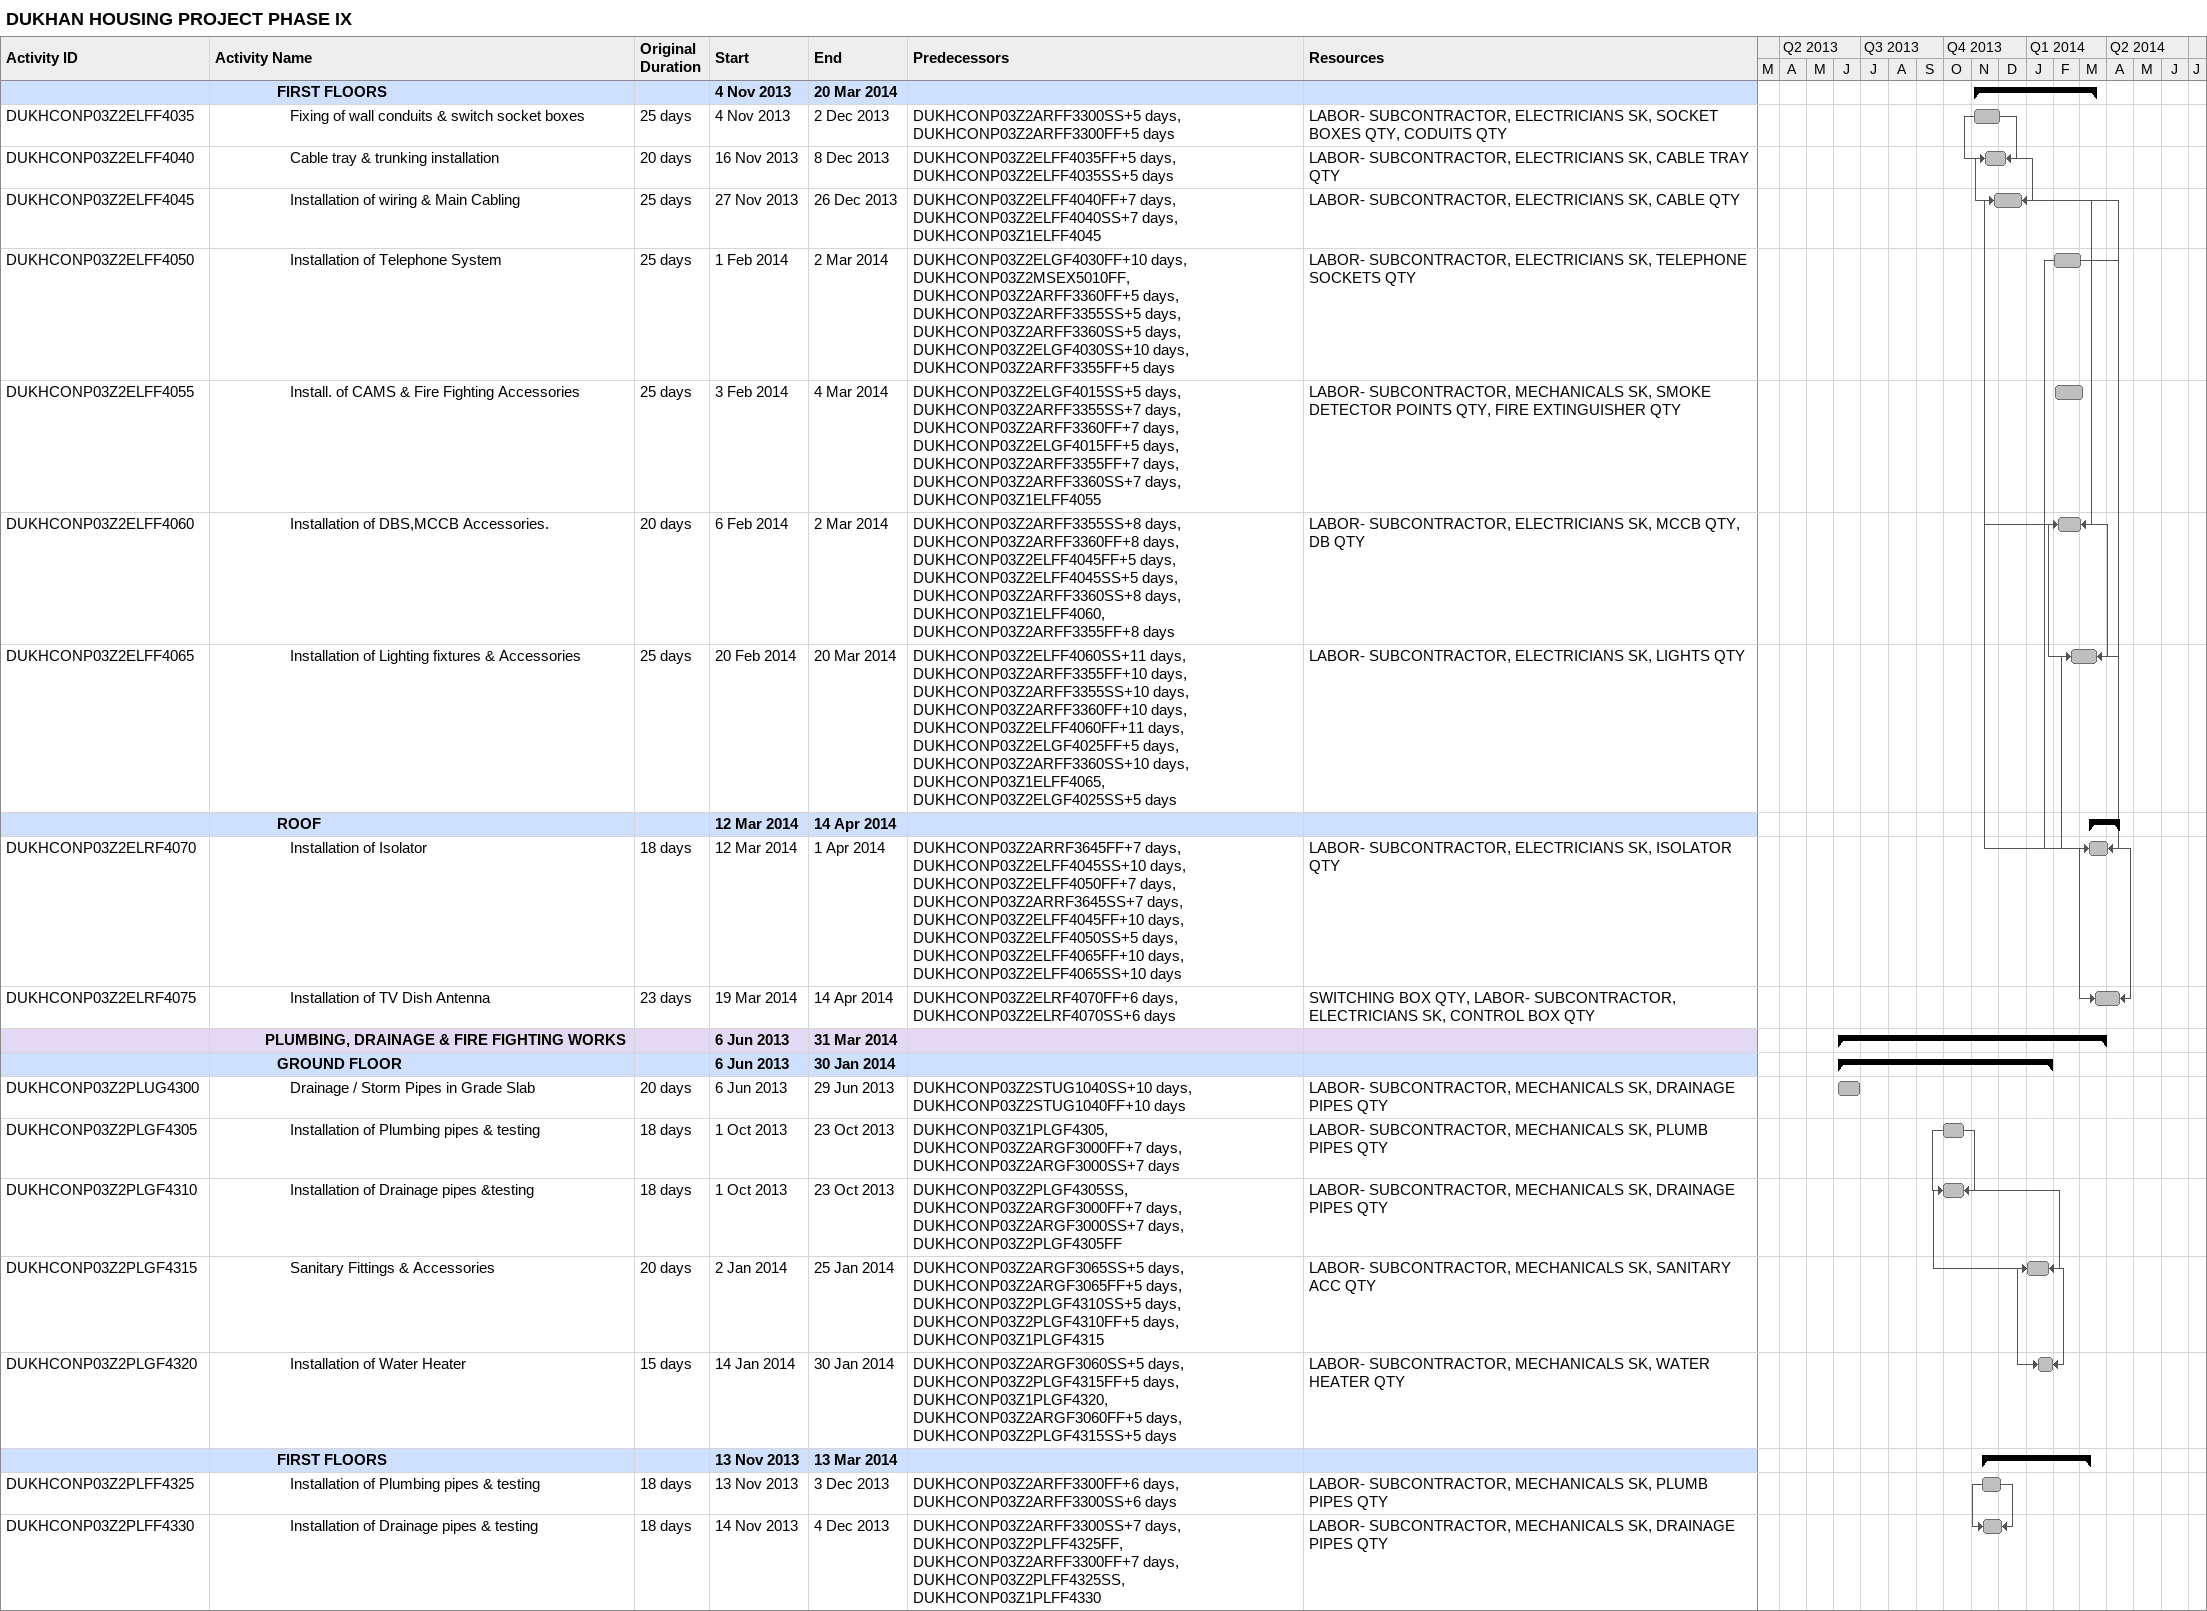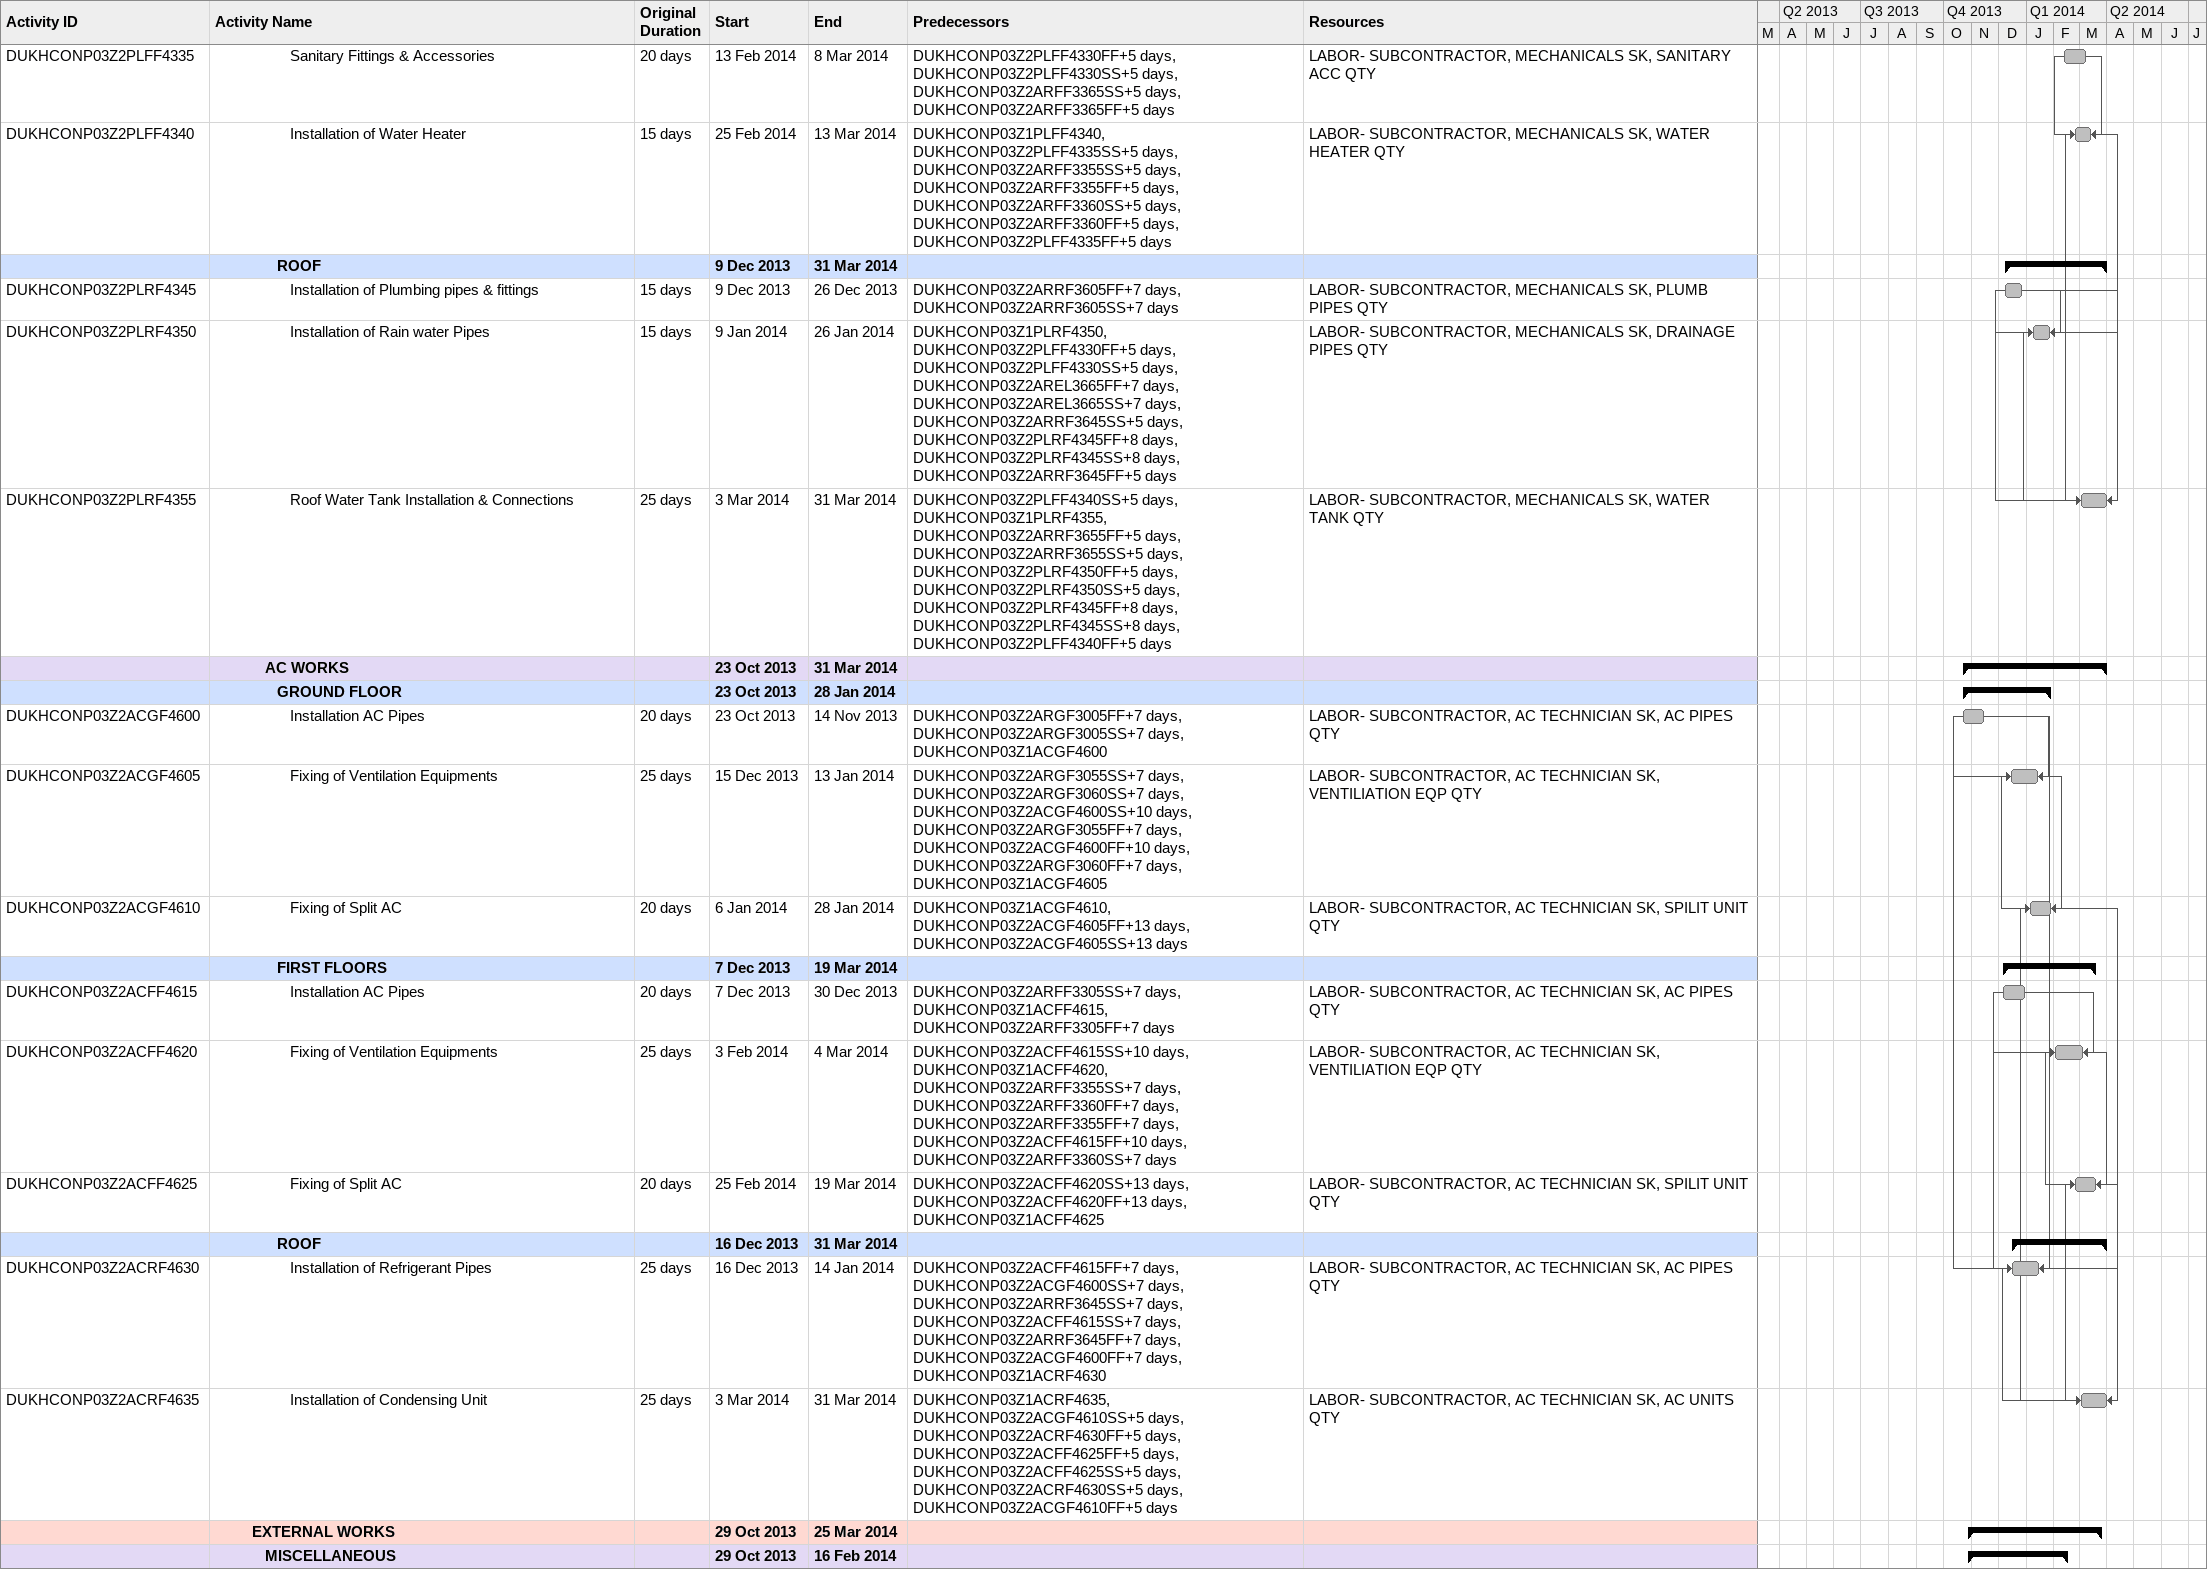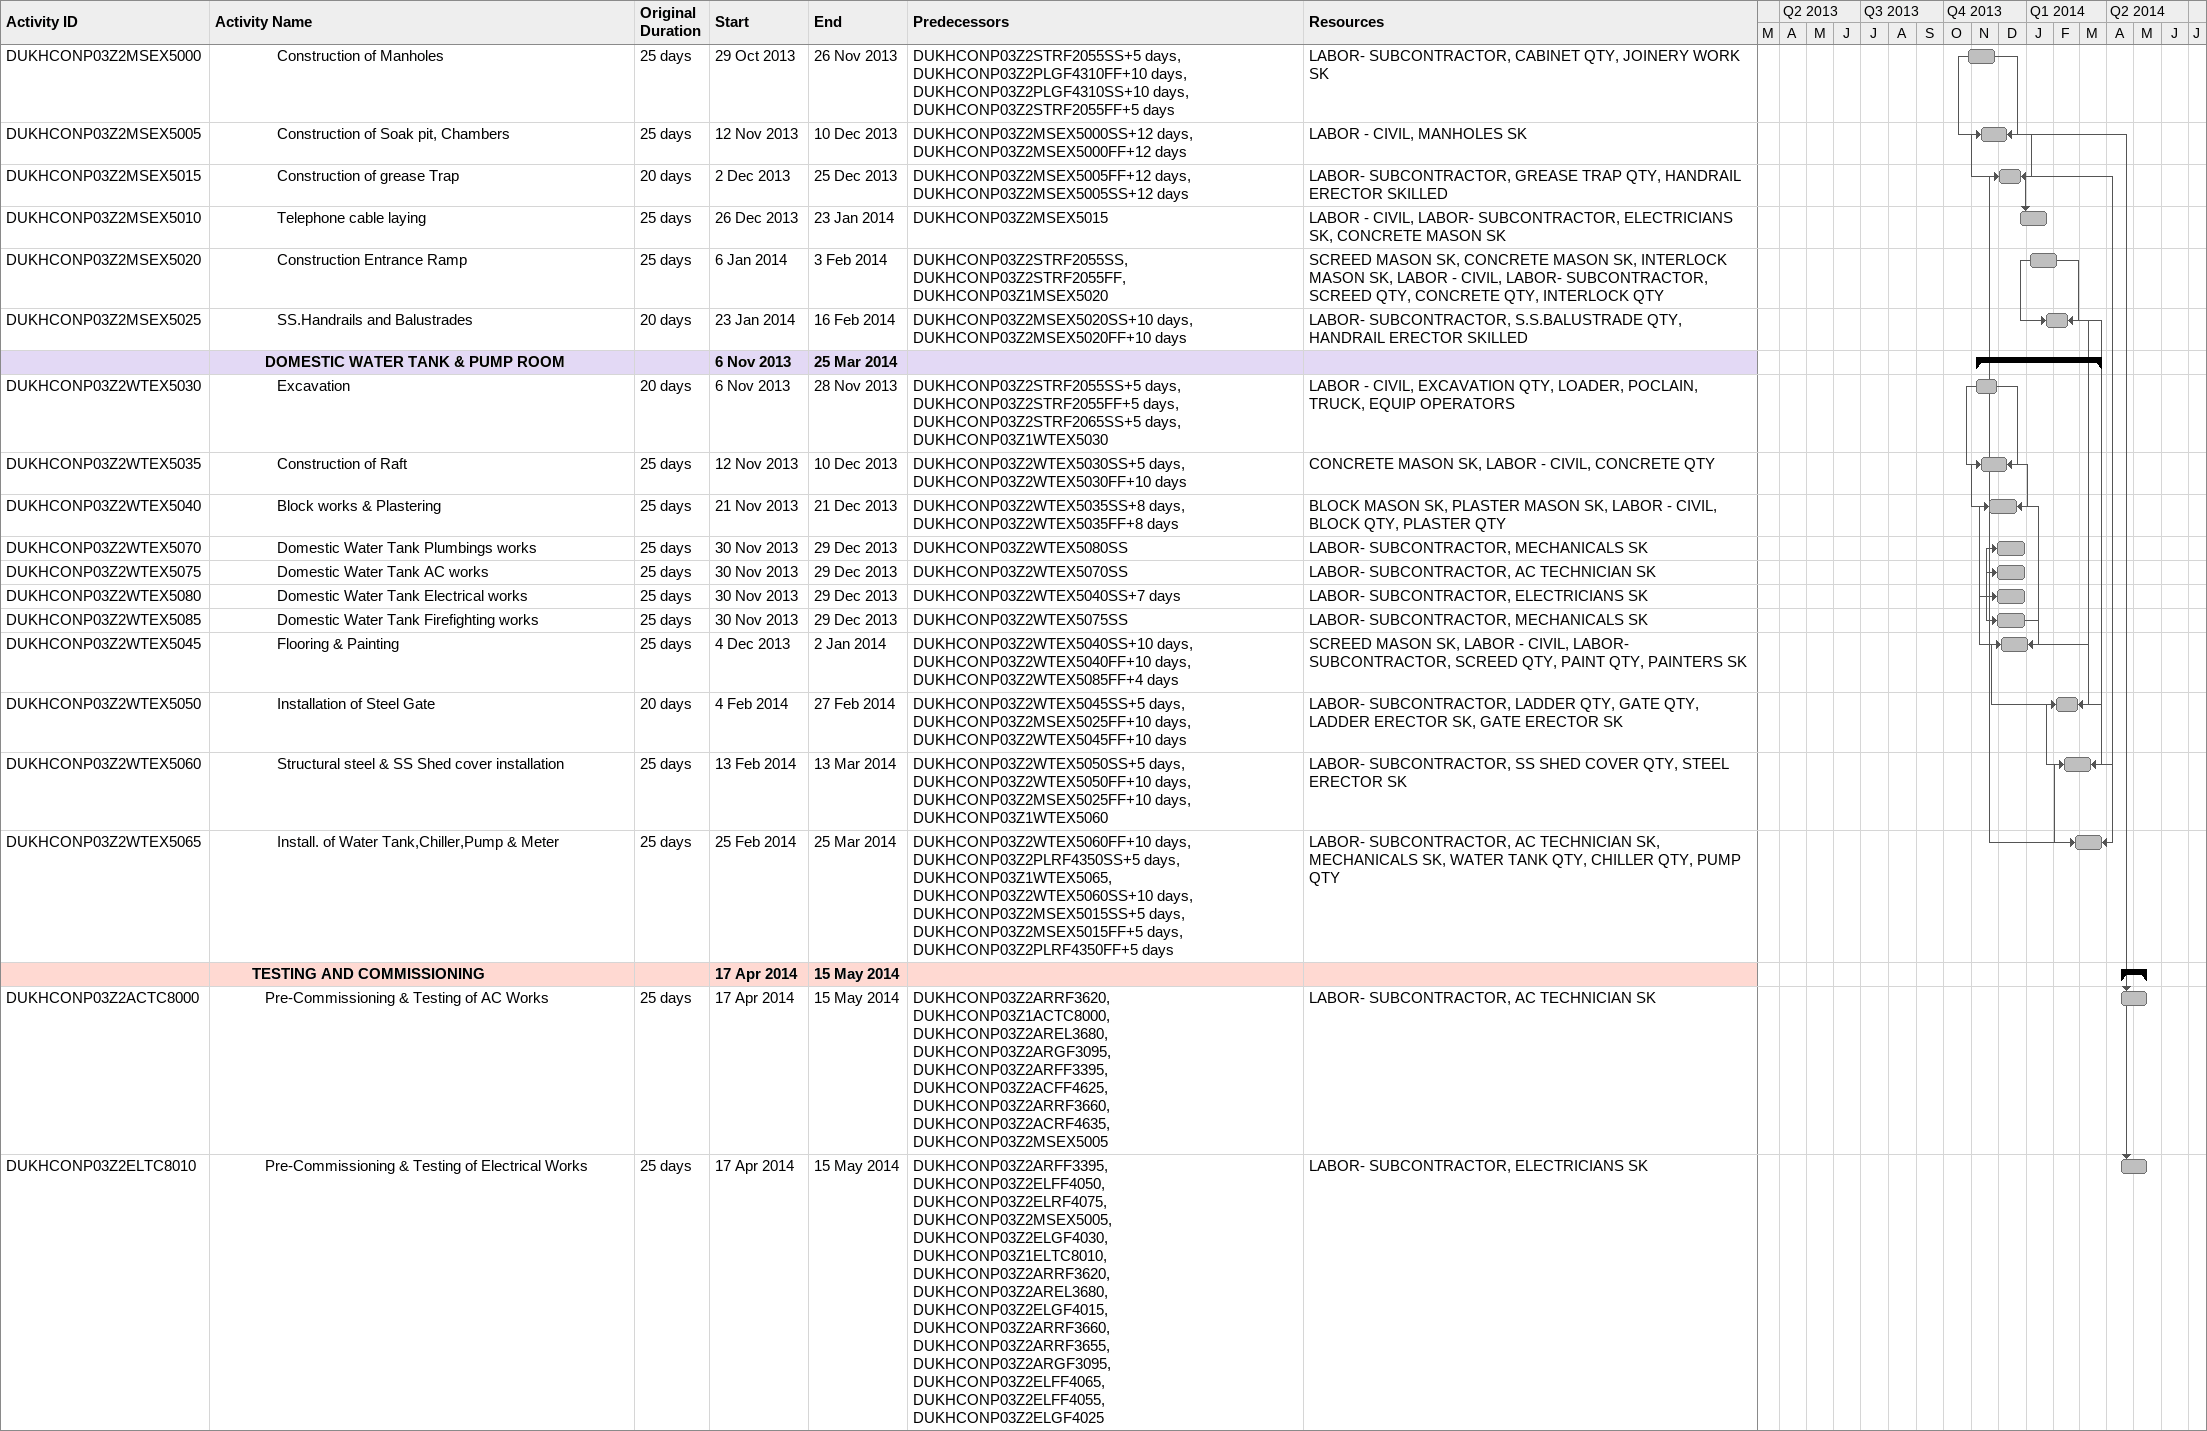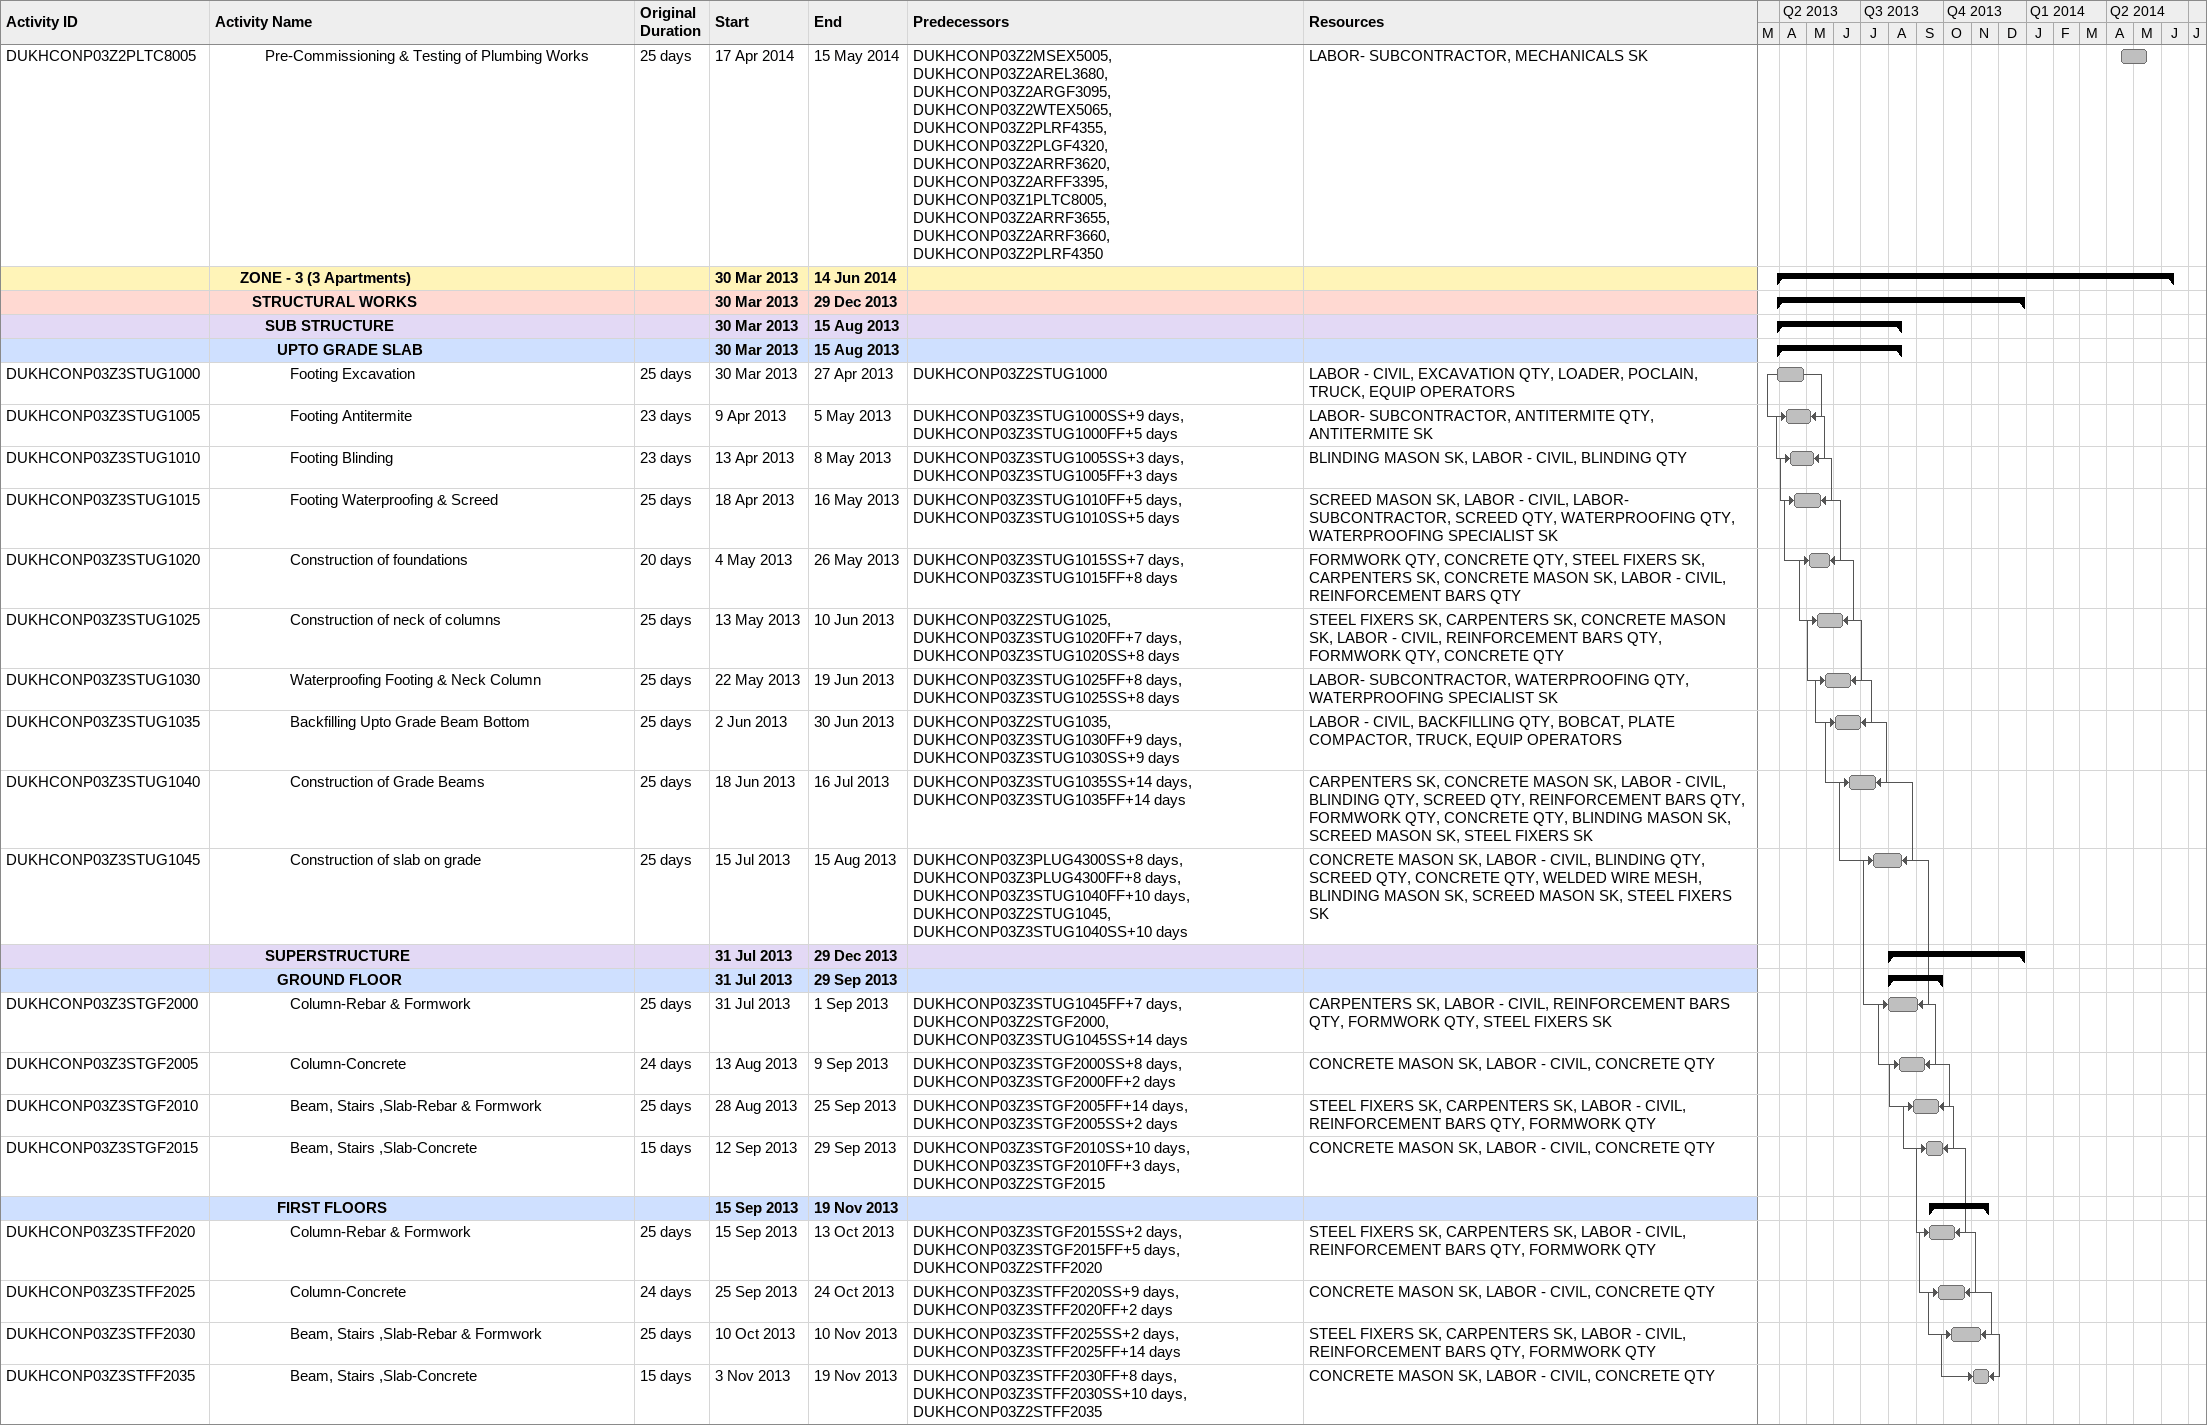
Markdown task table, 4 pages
DUKHAN HOUSING PROJECT PHASE IX

| ID | Level | Task | Original duration | Start | Finish | Predecessors | Resources |
|---|---|---|---|---|---|---|---|
|  | 6 | **FIRST FLOORS** |  | 2013-11-04 | 2014-03-20 |  |  |
| DUKHCONP03Z2ELFF4035 | 7 | Fixing of wall conduits & switch socket boxes | 25d | 2013-11-04 | 2013-12-02 | DUKHCONP03Z2ARFF3300SS+5d, DUKHCONP03Z2ARFF3300FF+5d | LABOR- SUBCONTRACTOR, ELECTRICIANS SK, SOCKET BOXES QTY, CODUITS QTY |
| DUKHCONP03Z2ELFF4040 | 7 | Cable tray & trunking installation | 20d | 2013-11-16 | 2013-12-08 | DUKHCONP03Z2ELFF4035FF+5d, DUKHCONP03Z2ELFF4035SS+5d | LABOR- SUBCONTRACTOR, ELECTRICIANS SK, CABLE TRAY QTY |
| DUKHCONP03Z2ELFF4045 | 7 | Installation of wiring & Main Cabling | 25d | 2013-11-27 | 2013-12-26 | DUKHCONP03Z2ELFF4040FF+7d, DUKHCONP03Z2ELFF4040SS+7d, DUKHCONP03Z1ELFF4045 | LABOR- SUBCONTRACTOR, ELECTRICIANS SK, CABLE QTY |
| DUKHCONP03Z2ELFF4050 | 7 | Installation of Telephone System | 25d | 2014-02-01 | 2014-03-02 | DUKHCONP03Z2ELGF4030FF+10d, DUKHCONP03Z2MSEX5010FF, DUKHCONP03Z2ARFF3360FF+5d, DUKHCONP03Z2ARFF3355SS+5d, DUKHCONP03Z2ARFF3360SS+5d, DUKHCONP03Z2ELGF4030SS+10d, DUKHCONP03Z2ARFF3355FF+5d | LABOR- SUBCONTRACTOR, ELECTRICIANS SK, TELEPHONE SOCKETS QTY |
| DUKHCONP03Z2ELFF4055 | 7 | Install. of CAMS & Fire Fighting Accessories | 25d | 2014-02-03 | 2014-03-04 | DUKHCONP03Z2ELGF4015SS+5d, DUKHCONP03Z2ARFF3355SS+7d, DUKHCONP03Z2ARFF3360FF+7d, DUKHCONP03Z2ELGF4015FF+5d, DUKHCONP03Z2ARFF3355FF+7d, DUKHCONP03Z2ARFF3360SS+7d, DUKHCONP03Z1ELFF4055 | LABOR- SUBCONTRACTOR, MECHANICALS SK, SMOKE DETECTOR POINTS QTY, FIRE EXTINGUISHER QTY |
| DUKHCONP03Z2ELFF4060 | 7 | Installation of DBS,MCCB Accessories. | 20d | 2014-02-06 | 2014-03-02 | DUKHCONP03Z2ARFF3355SS+8d, DUKHCONP03Z2ARFF3360FF+8d, DUKHCONP03Z2ELFF4045FF+5d, DUKHCONP03Z2ELFF4045SS+5d, DUKHCONP03Z2ARFF3360SS+8d, DUKHCONP03Z1ELFF4060, DUKHCONP03Z2ARFF3355FF+8d | LABOR- SUBCONTRACTOR, ELECTRICIANS SK, MCCB QTY, DB QTY |
| DUKHCONP03Z2ELFF4065 | 7 | Installation of Lighting fixtures & Accessories | 25d | 2014-02-20 | 2014-03-20 | DUKHCONP03Z2ELFF4060SS+11d, DUKHCONP03Z2ARFF3355FF+10d, DUKHCONP03Z2ARFF3355SS+10d, DUKHCONP03Z2ARFF3360FF+10d, DUKHCONP03Z2ELFF4060FF+11d, DUKHCONP03Z2ELGF4025FF+5d, DUKHCONP03Z2ARFF3360SS+10d, DUKHCONP03Z1ELFF4065, DUKHCONP03Z2ELGF4025SS+5d | LABOR- SUBCONTRACTOR, ELECTRICIANS SK, LIGHTS QTY |
|  | 6 | **ROOF** |  | 2014-03-12 | 2014-04-14 |  |  |
| DUKHCONP03Z2ELRF4070 | 7 | Installation of Isolator | 18d | 2014-03-12 | 2014-04-01 | DUKHCONP03Z2ARRF3645FF+7d, DUKHCONP03Z2ELFF4045SS+10d, DUKHCONP03Z2ELFF4050FF+7d, DUKHCONP03Z2ARRF3645SS+7d, DUKHCONP03Z2ELFF4045FF+10d, DUKHCONP03Z2ELFF4050SS+5d, DUKHCONP03Z2ELFF4065FF+10d, DUKHCONP03Z2ELFF4065SS+10d | LABOR- SUBCONTRACTOR, ELECTRICIANS SK, ISOLATOR QTY |
| DUKHCONP03Z2ELRF4075 | 7 | Installation of TV Dish Antenna | 23d | 2014-03-19 | 2014-04-14 | DUKHCONP03Z2ELRF4070FF+6d, DUKHCONP03Z2ELRF4070SS+6d | SWITCHING BOX QTY, LABOR- SUBCONTRACTOR, ELECTRICIANS SK, CONTROL BOX QTY |
|  | 5 | **PLUMBING, DRAINAGE & FIRE FIGHTING WORKS** |  | 2013-06-06 | 2014-03-31 |  |  |
|  | 6 | **GROUND FLOOR** |  | 2013-06-06 | 2014-01-30 |  |  |
| DUKHCONP03Z2PLUG4300 | 7 | Drainage / Storm Pipes in Grade Slab | 20d | 2013-06-06 | 2013-06-29 | DUKHCONP03Z2STUG1040SS+10d, DUKHCONP03Z2STUG1040FF+10d | LABOR- SUBCONTRACTOR, MECHANICALS SK, DRAINAGE PIPES QTY |
| DUKHCONP03Z2PLGF4305 | 7 | Installation of Plumbing pipes & testing | 18d | 2013-10-01 | 2013-10-23 | DUKHCONP03Z1PLGF4305, DUKHCONP03Z2ARGF3000FF+7d, DUKHCONP03Z2ARGF3000SS+7d | LABOR- SUBCONTRACTOR, MECHANICALS SK, PLUMB PIPES QTY |
| DUKHCONP03Z2PLGF4310 | 7 | Installation of Drainage pipes &testing | 18d | 2013-10-01 | 2013-10-23 | DUKHCONP03Z2PLGF4305SS, DUKHCONP03Z2ARGF3000FF+7d, DUKHCONP03Z2ARGF3000SS+7d, DUKHCONP03Z2PLGF4305FF | LABOR- SUBCONTRACTOR, MECHANICALS SK, DRAINAGE PIPES QTY |
| DUKHCONP03Z2PLGF4315 | 7 | Sanitary Fittings & Accessories | 20d | 2014-01-02 | 2014-01-25 | DUKHCONP03Z2ARGF3065SS+5d, DUKHCONP03Z2ARGF3065FF+5d, DUKHCONP03Z2PLGF4310SS+5d, DUKHCONP03Z2PLGF4310FF+5d, DUKHCONP03Z1PLGF4315 | LABOR- SUBCONTRACTOR, MECHANICALS SK, SANITARY ACC QTY |
| DUKHCONP03Z2PLGF4320 | 7 | Installation of Water Heater | 15d | 2014-01-14 | 2014-01-30 | DUKHCONP03Z2ARGF3060SS+5d, DUKHCONP03Z2PLGF4315FF+5d, DUKHCONP03Z1PLGF4320, DUKHCONP03Z2ARGF3060FF+5d, DUKHCONP03Z2PLGF4315SS+5d | LABOR- SUBCONTRACTOR, MECHANICALS SK, WATER HEATER QTY |
|  | 6 | **FIRST FLOORS** |  | 2013-11-13 | 2014-03-13 |  |  |
| DUKHCONP03Z2PLFF4325 | 7 | Installation of Plumbing pipes & testing | 18d | 2013-11-13 | 2013-12-03 | DUKHCONP03Z2ARFF3300FF+6d, DUKHCONP03Z2ARFF3300SS+6d | LABOR- SUBCONTRACTOR, MECHANICALS SK, PLUMB PIPES QTY |
| DUKHCONP03Z2PLFF4330 | 7 | Installation of Drainage pipes & testing | 18d | 2013-11-14 | 2013-12-04 | DUKHCONP03Z2ARFF3300SS+7d, DUKHCONP03Z2PLFF4325FF, DUKHCONP03Z2ARFF3300FF+7d, DUKHCONP03Z2PLFF4325SS, DUKHCONP03Z1PLFF4330 | LABOR- SUBCONTRACTOR, MECHANICALS SK, DRAINAGE PIPES QTY |
| DUKHCONP03Z2PLFF4335 | 7 | Sanitary Fittings & Accessories | 20d | 2014-02-13 | 2014-03-08 | DUKHCONP03Z2PLFF4330FF+5d, DUKHCONP03Z2PLFF4330SS+5d, DUKHCONP03Z2ARFF3365SS+5d, DUKHCONP03Z2ARFF3365FF+5d | LABOR- SUBCONTRACTOR, MECHANICALS SK, SANITARY ACC QTY |
| DUKHCONP03Z2PLFF4340 | 7 | Installation of Water Heater | 15d | 2014-02-25 | 2014-03-13 | DUKHCONP03Z1PLFF4340, DUKHCONP03Z2PLFF4335SS+5d, DUKHCONP03Z2ARFF3355SS+5d, DUKHCONP03Z2ARFF3355FF+5d, DUKHCONP03Z2ARFF3360SS+5d, DUKHCONP03Z2ARFF3360FF+5d, DUKHCONP03Z2PLFF4335FF+5d | LABOR- SUBCONTRACTOR, MECHANICALS SK, WATER HEATER QTY |
|  | 6 | **ROOF** |  | 2013-12-09 | 2014-03-31 |  |  |
| DUKHCONP03Z2PLRF4345 | 7 | Installation of Plumbing pipes & fittings | 15d | 2013-12-09 | 2013-12-26 | DUKHCONP03Z2ARRF3605FF+7d, DUKHCONP03Z2ARRF3605SS+7d | LABOR- SUBCONTRACTOR, MECHANICALS SK, PLUMB PIPES QTY |
| DUKHCONP03Z2PLRF4350 | 7 | Installation of Rain water Pipes | 15d | 2014-01-09 | 2014-01-26 | DUKHCONP03Z1PLRF4350, DUKHCONP03Z2PLFF4330FF+5d, DUKHCONP03Z2PLFF4330SS+5d, DUKHCONP03Z2AREL3665FF+7d, DUKHCONP03Z2AREL3665SS+7d, DUKHCONP03Z2ARRF3645SS+5d, DUKHCONP03Z2PLRF4345FF+8d, DUKHCONP03Z2PLRF4345SS+8d, DUKHCONP03Z2ARRF3645FF+5d | LABOR- SUBCONTRACTOR, MECHANICALS SK, DRAINAGE PIPES QTY |
| DUKHCONP03Z2PLRF4355 | 7 | Roof Water Tank Installation & Connections | 25d | 2014-03-03 | 2014-03-31 | DUKHCONP03Z2PLFF4340SS+5d, DUKHCONP03Z1PLRF4355, DUKHCONP03Z2ARRF3655FF+5d, DUKHCONP03Z2ARRF3655SS+5d, DUKHCONP03Z2PLRF4350FF+5d, DUKHCONP03Z2PLRF4350SS+5d, DUKHCONP03Z2PLRF4345FF+8d, DUKHCONP03Z2PLRF4345SS+8d, DUKHCONP03Z2PLFF4340FF+5d | LABOR- SUBCONTRACTOR, MECHANICALS SK, WATER TANK QTY |
|  | 5 | **AC WORKS** |  | 2013-10-23 | 2014-03-31 |  |  |
|  | 6 | **GROUND FLOOR** |  | 2013-10-23 | 2014-01-28 |  |  |
| DUKHCONP03Z2ACGF4600 | 7 | Installation AC Pipes | 20d | 2013-10-23 | 2013-11-14 | DUKHCONP03Z2ARGF3005FF+7d, DUKHCONP03Z2ARGF3005SS+7d, DUKHCONP03Z1ACGF4600 | LABOR- SUBCONTRACTOR, AC TECHNICIAN SK, AC PIPES QTY |
| DUKHCONP03Z2ACGF4605 | 7 | Fixing of Ventilation Equipments | 25d | 2013-12-15 | 2014-01-13 | DUKHCONP03Z2ARGF3055SS+7d, DUKHCONP03Z2ARGF3060SS+7d, DUKHCONP03Z2ACGF4600SS+10d, DUKHCONP03Z2ARGF3055FF+7d, DUKHCONP03Z2ACGF4600FF+10d, DUKHCONP03Z2ARGF3060FF+7d, DUKHCONP03Z1ACGF4605 | LABOR- SUBCONTRACTOR, AC TECHNICIAN SK, VENTILIATION EQP QTY |
| DUKHCONP03Z2ACGF4610 | 7 | Fixing of Split AC | 20d | 2014-01-06 | 2014-01-28 | DUKHCONP03Z1ACGF4610, DUKHCONP03Z2ACGF4605FF+13d, DUKHCONP03Z2ACGF4605SS+13d | LABOR- SUBCONTRACTOR, AC TECHNICIAN SK, SPILIT UNIT QTY |
|  | 6 | **FIRST FLOORS** |  | 2013-12-07 | 2014-03-19 |  |  |
| DUKHCONP03Z2ACFF4615 | 7 | Installation AC Pipes | 20d | 2013-12-07 | 2013-12-30 | DUKHCONP03Z2ARFF3305SS+7d, DUKHCONP03Z1ACFF4615, DUKHCONP03Z2ARFF3305FF+7d | LABOR- SUBCONTRACTOR, AC TECHNICIAN SK, AC PIPES QTY |
| DUKHCONP03Z2ACFF4620 | 7 | Fixing of Ventilation Equipments | 25d | 2014-02-03 | 2014-03-04 | DUKHCONP03Z2ACFF4615SS+10d, DUKHCONP03Z1ACFF4620, DUKHCONP03Z2ARFF3355SS+7d, DUKHCONP03Z2ARFF3360FF+7d, DUKHCONP03Z2ARFF3355FF+7d, DUKHCONP03Z2ACFF4615FF+10d, DUKHCONP03Z2ARFF3360SS+7d | LABOR- SUBCONTRACTOR, AC TECHNICIAN SK, VENTILIATION EQP QTY |
| DUKHCONP03Z2ACFF4625 | 7 | Fixing of Split AC | 20d | 2014-02-25 | 2014-03-19 | DUKHCONP03Z2ACFF4620SS+13d, DUKHCONP03Z2ACFF4620FF+13d, DUKHCONP03Z1ACFF4625 | LABOR- SUBCONTRACTOR, AC TECHNICIAN SK, SPILIT UNIT QTY |
|  | 6 | **ROOF** |  | 2013-12-16 | 2014-03-31 |  |  |
| DUKHCONP03Z2ACRF4630 | 7 | Installation of Refrigerant Pipes | 25d | 2013-12-16 | 2014-01-14 | DUKHCONP03Z2ACFF4615FF+7d, DUKHCONP03Z2ACGF4600SS+7d, DUKHCONP03Z2ARRF3645SS+7d, DUKHCONP03Z2ACFF4615SS+7d, DUKHCONP03Z2ARRF3645FF+7d, DUKHCONP03Z2ACGF4600FF+7d, DUKHCONP03Z1ACRF4630 | LABOR- SUBCONTRACTOR, AC TECHNICIAN SK, AC PIPES QTY |
| DUKHCONP03Z2ACRF4635 | 7 | Installation of Condensing Unit | 25d | 2014-03-03 | 2014-03-31 | DUKHCONP03Z1ACRF4635, DUKHCONP03Z2ACGF4610SS+5d, DUKHCONP03Z2ACRF4630FF+5d, DUKHCONP03Z2ACFF4625FF+5d, DUKHCONP03Z2ACFF4625SS+5d, DUKHCONP03Z2ACRF4630SS+5d, DUKHCONP03Z2ACGF4610FF+5d | LABOR- SUBCONTRACTOR, AC TECHNICIAN SK, AC UNITS QTY |
|  | 4 | **EXTERNAL WORKS** |  | 2013-10-29 | 2014-03-25 |  |  |
|  | 5 | **MISCELLANEOUS** |  | 2013-10-29 | 2014-02-16 |  |  |
| DUKHCONP03Z2MSEX5000 | 6 | Construction of Manholes | 25d | 2013-10-29 | 2013-11-26 | DUKHCONP03Z2STRF2055SS+5d, DUKHCONP03Z2PLGF4310FF+10d, DUKHCONP03Z2PLGF4310SS+10d, DUKHCONP03Z2STRF2055FF+5d | LABOR- SUBCONTRACTOR, CABINET QTY, JOINERY WORK SK |
| DUKHCONP03Z2MSEX5005 | 6 | Construction of Soak pit, Chambers | 25d | 2013-11-12 | 2013-12-10 | DUKHCONP03Z2MSEX5000SS+12d, DUKHCONP03Z2MSEX5000FF+12d | LABOR - CIVIL, MANHOLES SK |
| DUKHCONP03Z2MSEX5015 | 6 | Construction of grease Trap | 20d | 2013-12-02 | 2013-12-25 | DUKHCONP03Z2MSEX5005FF+12d, DUKHCONP03Z2MSEX5005SS+12d | LABOR- SUBCONTRACTOR, GREASE TRAP QTY, HANDRAIL ERECTOR SKILLED |
| DUKHCONP03Z2MSEX5010 | 6 | Telephone cable laying | 25d | 2013-12-26 | 2014-01-23 | DUKHCONP03Z2MSEX5015 | LABOR - CIVIL, LABOR- SUBCONTRACTOR, ELECTRICIANS SK, CONCRETE MASON SK |
| DUKHCONP03Z2MSEX5020 | 6 | Construction Entrance Ramp | 25d | 2014-01-06 | 2014-02-03 | DUKHCONP03Z2STRF2055SS, DUKHCONP03Z2STRF2055FF, DUKHCONP03Z1MSEX5020 | SCREED MASON SK, CONCRETE MASON SK, INTERLOCK MASON SK, LABOR - CIVIL, LABOR- SUBCONTRACTOR, SCREED QTY, CONCRETE QTY, INTERLOCK QTY |
| DUKHCONP03Z2MSEX5025 | 6 | SS.Handrails and Balustrades | 20d | 2014-01-23 | 2014-02-16 | DUKHCONP03Z2MSEX5020SS+10d, DUKHCONP03Z2MSEX5020FF+10d | LABOR- SUBCONTRACTOR, S.S.BALUSTRADE QTY, HANDRAIL ERECTOR SKILLED |
|  | 5 | **DOMESTIC WATER TANK & PUMP ROOM** |  | 2013-11-06 | 2014-03-25 |  |  |
| DUKHCONP03Z2WTEX5030 | 6 | Excavation | 20d | 2013-11-06 | 2013-11-28 | DUKHCONP03Z2STRF2055SS+5d, DUKHCONP03Z2STRF2055FF+5d, DUKHCONP03Z2STRF2065SS+5d, DUKHCONP03Z1WTEX5030 | LABOR - CIVIL, EXCAVATION QTY, LOADER, POCLAIN, TRUCK, EQUIP OPERATORS |
| DUKHCONP03Z2WTEX5035 | 6 | Construction of Raft | 25d | 2013-11-12 | 2013-12-10 | DUKHCONP03Z2WTEX5030SS+5d, DUKHCONP03Z2WTEX5030FF+10d | CONCRETE MASON SK, LABOR - CIVIL, CONCRETE QTY |
| DUKHCONP03Z2WTEX5040 | 6 | Block works & Plastering | 25d | 2013-11-21 | 2013-12-21 | DUKHCONP03Z2WTEX5035SS+8d, DUKHCONP03Z2WTEX5035FF+8d | BLOCK MASON SK, PLASTER MASON SK, LABOR - CIVIL, BLOCK QTY, PLASTER QTY |
| DUKHCONP03Z2WTEX5070 | 6 | Domestic Water Tank Plumbings works | 25d | 2013-11-30 | 2013-12-29 | DUKHCONP03Z2WTEX5080SS | LABOR- SUBCONTRACTOR, MECHANICALS SK |
| DUKHCONP03Z2WTEX5075 | 6 | Domestic Water Tank AC works | 25d | 2013-11-30 | 2013-12-29 | DUKHCONP03Z2WTEX5070SS | LABOR- SUBCONTRACTOR, AC TECHNICIAN SK |
| DUKHCONP03Z2WTEX5080 | 6 | Domestic Water Tank Electrical works | 25d | 2013-11-30 | 2013-12-29 | DUKHCONP03Z2WTEX5040SS+7d | LABOR- SUBCONTRACTOR, ELECTRICIANS SK |
| DUKHCONP03Z2WTEX5085 | 6 | Domestic Water Tank Firefighting works | 25d | 2013-11-30 | 2013-12-29 | DUKHCONP03Z2WTEX5075SS | LABOR- SUBCONTRACTOR, MECHANICALS SK |
| DUKHCONP03Z2WTEX5045 | 6 | Flooring & Painting | 25d | 2013-12-04 | 2014-01-02 | DUKHCONP03Z2WTEX5040SS+10d, DUKHCONP03Z2WTEX5040FF+10d, DUKHCONP03Z2WTEX5085FF+4d | SCREED MASON SK, LABOR - CIVIL, LABOR- SUBCONTRACTOR, SCREED QTY, PAINT QTY, PAINTERS SK |
| DUKHCONP03Z2WTEX5050 | 6 | Installation of Steel Gate | 20d | 2014-02-04 | 2014-02-27 | DUKHCONP03Z2WTEX5045SS+5d, DUKHCONP03Z2MSEX5025FF+10d, DUKHCONP03Z2WTEX5045FF+10d | LABOR- SUBCONTRACTOR, LADDER QTY, GATE QTY, LADDER ERECTOR SK, GATE ERECTOR SK |
| DUKHCONP03Z2WTEX5060 | 6 | Structural steel & SS Shed cover installation | 25d | 2014-02-13 | 2014-03-13 | DUKHCONP03Z2WTEX5050SS+5d, DUKHCONP03Z2WTEX5050FF+10d, DUKHCONP03Z2MSEX5025FF+10d, DUKHCONP03Z1WTEX5060 | LABOR- SUBCONTRACTOR, SS SHED COVER QTY, STEEL ERECTOR SK |
| DUKHCONP03Z2WTEX5065 | 6 | Install. of Water Tank,Chiller,Pump & Meter | 25d | 2014-02-25 | 2014-03-25 | DUKHCONP03Z2WTEX5060FF+10d, DUKHCONP03Z2PLRF4350SS+5d, DUKHCONP03Z1WTEX5065, DUKHCONP03Z2WTEX5060SS+10d, DUKHCONP03Z2MSEX5015SS+5d, DUKHCONP03Z2MSEX5015FF+5d, DUKHCONP03Z2PLRF4350FF+5d | LABOR- SUBCONTRACTOR, AC TECHNICIAN SK, MECHANICALS SK, WATER TANK QTY, CHILLER QTY, PUMP QTY |
|  | 4 | **TESTING AND COMMISSIONING** |  | 2014-04-17 | 2014-05-15 |  |  |
| DUKHCONP03Z2ACTC8000 | 5 | Pre-Commissioning & Testing of AC Works | 25d | 2014-04-17 | 2014-05-15 | DUKHCONP03Z2ARRF3620, DUKHCONP03Z1ACTC8000, DUKHCONP03Z2AREL3680, DUKHCONP03Z2ARGF3095, DUKHCONP03Z2ARFF3395, DUKHCONP03Z2ACFF4625, DUKHCONP03Z2ARRF3660, DUKHCONP03Z2ACRF4635, DUKHCONP03Z2MSEX5005 | LABOR- SUBCONTRACTOR, AC TECHNICIAN SK |
| DUKHCONP03Z2ELTC8010 | 5 | Pre-Commissioning & Testing of Electrical Works | 25d | 2014-04-17 | 2014-05-15 | DUKHCONP03Z2ARFF3395, DUKHCONP03Z2ELFF4050, DUKHCONP03Z2ELRF4075, DUKHCONP03Z2MSEX5005, DUKHCONP03Z2ELGF4030, DUKHCONP03Z1ELTC8010, DUKHCONP03Z2ARRF3620, DUKHCONP03Z2AREL3680, DUKHCONP03Z2ELGF4015, DUKHCONP03Z2ARRF3660, DUKHCONP03Z2ARRF3655, DUKHCONP03Z2ARGF3095, DUKHCONP03Z2ELFF4065, DUKHCONP03Z2ELFF4055, DUKHCONP03Z2ELGF4025 | LABOR- SUBCONTRACTOR, ELECTRICIANS SK |
| DUKHCONP03Z2PLTC8005 | 5 | Pre-Commissioning & Testing of Plumbing Works | 25d | 2014-04-17 | 2014-05-15 | DUKHCONP03Z2MSEX5005, DUKHCONP03Z2AREL3680, DUKHCONP03Z2ARGF3095, DUKHCONP03Z2WTEX5065, DUKHCONP03Z2PLRF4355, DUKHCONP03Z2PLGF4320, DUKHCONP03Z2ARRF3620, DUKHCONP03Z2ARFF3395, DUKHCONP03Z1PLTC8005, DUKHCONP03Z2ARRF3655, DUKHCONP03Z2ARRF3660, DUKHCONP03Z2PLRF4350 | LABOR- SUBCONTRACTOR, MECHANICALS SK |
|  | 3 | **ZONE - 3 (3 Apartments)** |  | 2013-03-30 | 2014-06-14 |  |  |
|  | 4 | **STRUCTURAL WORKS** |  | 2013-03-30 | 2013-12-29 |  |  |
|  | 5 | **SUB STRUCTURE** |  | 2013-03-30 | 2013-08-15 |  |  |
|  | 6 | **UPTO GRADE SLAB** |  | 2013-03-30 | 2013-08-15 |  |  |
| DUKHCONP03Z3STUG1000 | 7 | Footing Excavation | 25d | 2013-03-30 | 2013-04-27 | DUKHCONP03Z2STUG1000 | LABOR - CIVIL, EXCAVATION QTY, LOADER, POCLAIN, TRUCK, EQUIP OPERATORS |
| DUKHCONP03Z3STUG1005 | 7 | Footing Antitermite | 23d | 2013-04-09 | 2013-05-05 | DUKHCONP03Z3STUG1000SS+9d, DUKHCONP03Z3STUG1000FF+5d | LABOR- SUBCONTRACTOR, ANTITERMITE QTY, ANTITERMITE SK |
| DUKHCONP03Z3STUG1010 | 7 | Footing Blinding | 23d | 2013-04-13 | 2013-05-08 | DUKHCONP03Z3STUG1005SS+3d, DUKHCONP03Z3STUG1005FF+3d | BLINDING MASON SK, LABOR - CIVIL, BLINDING QTY |
| DUKHCONP03Z3STUG1015 | 7 | Footing Waterproofing & Screed | 25d | 2013-04-18 | 2013-05-16 | DUKHCONP03Z3STUG1010FF+5d, DUKHCONP03Z3STUG1010SS+5d | SCREED MASON SK, LABOR - CIVIL, LABOR- SUBCONTRACTOR, SCREED QTY, WATERPROOFING QTY, WATERPROOFING SPECIALIST SK |
| DUKHCONP03Z3STUG1020 | 7 | Construction of foundations | 20d | 2013-05-04 | 2013-05-26 | DUKHCONP03Z3STUG1015SS+7d, DUKHCONP03Z3STUG1015FF+8d | FORMWORK QTY, CONCRETE QTY, STEEL FIXERS SK, CARPENTERS SK, CONCRETE MASON SK, LABOR - CIVIL, REINFORCEMENT BARS QTY |
| DUKHCONP03Z3STUG1025 | 7 | Construction of neck of columns | 25d | 2013-05-13 | 2013-06-10 | DUKHCONP03Z2STUG1025, DUKHCONP03Z3STUG1020FF+7d, DUKHCONP03Z3STUG1020SS+8d | STEEL FIXERS SK, CARPENTERS SK, CONCRETE MASON SK, LABOR - CIVIL, REINFORCEMENT BARS QTY, FORMWORK QTY, CONCRETE QTY |
| DUKHCONP03Z3STUG1030 | 7 | Waterproofing Footing & Neck Column | 25d | 2013-05-22 | 2013-06-19 | DUKHCONP03Z3STUG1025FF+8d, DUKHCONP03Z3STUG1025SS+8d | LABOR- SUBCONTRACTOR, WATERPROOFING QTY, WATERPROOFING SPECIALIST SK |
| DUKHCONP03Z3STUG1035 | 7 | Backfilling Upto Grade Beam Bottom | 25d | 2013-06-02 | 2013-06-30 | DUKHCONP03Z2STUG1035, DUKHCONP03Z3STUG1030FF+9d, DUKHCONP03Z3STUG1030SS+9d | LABOR - CIVIL, BACKFILLING QTY, BOBCAT, PLATE COMPACTOR, TRUCK, EQUIP OPERATORS |
| DUKHCONP03Z3STUG1040 | 7 | Construction of Grade Beams | 25d | 2013-06-18 | 2013-07-16 | DUKHCONP03Z3STUG1035SS+14d, DUKHCONP03Z3STUG1035FF+14d | CARPENTERS SK, CONCRETE MASON SK, LABOR - CIVIL, BLINDING QTY, SCREED QTY, REINFORCEMENT BARS QTY, FORMWORK QTY, CONCRETE QTY, BLINDING MASON SK, SCREED MASON SK, STEEL FIXERS SK |
| DUKHCONP03Z3STUG1045 | 7 | Construction of slab on grade | 25d | 2013-07-15 | 2013-08-15 | DUKHCONP03Z3PLUG4300SS+8d, DUKHCONP03Z3PLUG4300FF+8d, DUKHCONP03Z3STUG1040FF+10d, DUKHCONP03Z2STUG1045, DUKHCONP03Z3STUG1040SS+10d | CONCRETE MASON SK, LABOR - CIVIL, BLINDING QTY, SCREED QTY, CONCRETE QTY, WELDED WIRE MESH, BLINDING MASON SK, SCREED MASON SK, STEEL FIXERS SK |
|  | 5 | **SUPERSTRUCTURE** |  | 2013-07-31 | 2013-12-29 |  |  |
|  | 6 | **GROUND FLOOR** |  | 2013-07-31 | 2013-09-29 |  |  |
| DUKHCONP03Z3STGF2000 | 7 | Column-Rebar & Formwork | 25d | 2013-07-31 | 2013-09-01 | DUKHCONP03Z3STUG1045FF+7d, DUKHCONP03Z2STGF2000, DUKHCONP03Z3STUG1045SS+14d | CARPENTERS SK, LABOR - CIVIL, REINFORCEMENT BARS QTY, FORMWORK QTY, STEEL FIXERS SK |
| DUKHCONP03Z3STGF2005 | 7 | Column-Concrete | 24d | 2013-08-13 | 2013-09-09 | DUKHCONP03Z3STGF2000SS+8d, DUKHCONP03Z3STGF2000FF+2d | CONCRETE MASON SK, LABOR - CIVIL, CONCRETE QTY |
| DUKHCONP03Z3STGF2010 | 7 | Beam, Stairs ,Slab-Rebar & Formwork | 25d | 2013-08-28 | 2013-09-25 | DUKHCONP03Z3STGF2005FF+14d, DUKHCONP03Z3STGF2005SS+2d | STEEL FIXERS SK, CARPENTERS SK, LABOR - CIVIL, REINFORCEMENT BARS QTY, FORMWORK QTY |
| DUKHCONP03Z3STGF2015 | 7 | Beam, Stairs ,Slab-Concrete | 15d | 2013-09-12 | 2013-09-29 | DUKHCONP03Z3STGF2010SS+10d, DUKHCONP03Z3STGF2010FF+3d, DUKHCONP03Z2STGF2015 | CONCRETE MASON SK, LABOR - CIVIL, CONCRETE QTY |
|  | 6 | **FIRST FLOORS** |  | 2013-09-15 | 2013-11-19 |  |  |
| DUKHCONP03Z3STFF2020 | 7 | Column-Rebar & Formwork | 25d | 2013-09-15 | 2013-10-13 | DUKHCONP03Z3STGF2015SS+2d, DUKHCONP03Z3STGF2015FF+5d, DUKHCONP03Z2STFF2020 | STEEL FIXERS SK, CARPENTERS SK, LABOR - CIVIL, REINFORCEMENT BARS QTY, FORMWORK QTY |
| DUKHCONP03Z3STFF2025 | 7 | Column-Concrete | 24d | 2013-09-25 | 2013-10-24 | DUKHCONP03Z3STFF2020SS+9d, DUKHCONP03Z3STFF2020FF+2d | CONCRETE MASON SK, LABOR - CIVIL, CONCRETE QTY |
| DUKHCONP03Z3STFF2030 | 7 | Beam, Stairs ,Slab-Rebar & Formwork | 25d | 2013-10-10 | 2013-11-10 | DUKHCONP03Z3STFF2025SS+2d, DUKHCONP03Z3STFF2025FF+14d | STEEL FIXERS SK, CARPENTERS SK, LABOR - CIVIL, REINFORCEMENT BARS QTY, FORMWORK QTY |
| DUKHCONP03Z3STFF2035 | 7 | Beam, Stairs ,Slab-Concrete | 15d | 2013-11-03 | 2013-11-19 | DUKHCONP03Z3STFF2030FF+8d, DUKHCONP03Z3STFF2030SS+10d, DUKHCONP03Z2STFF2035 | CONCRETE MASON SK, LABOR - CIVIL, CONCRETE QTY |
